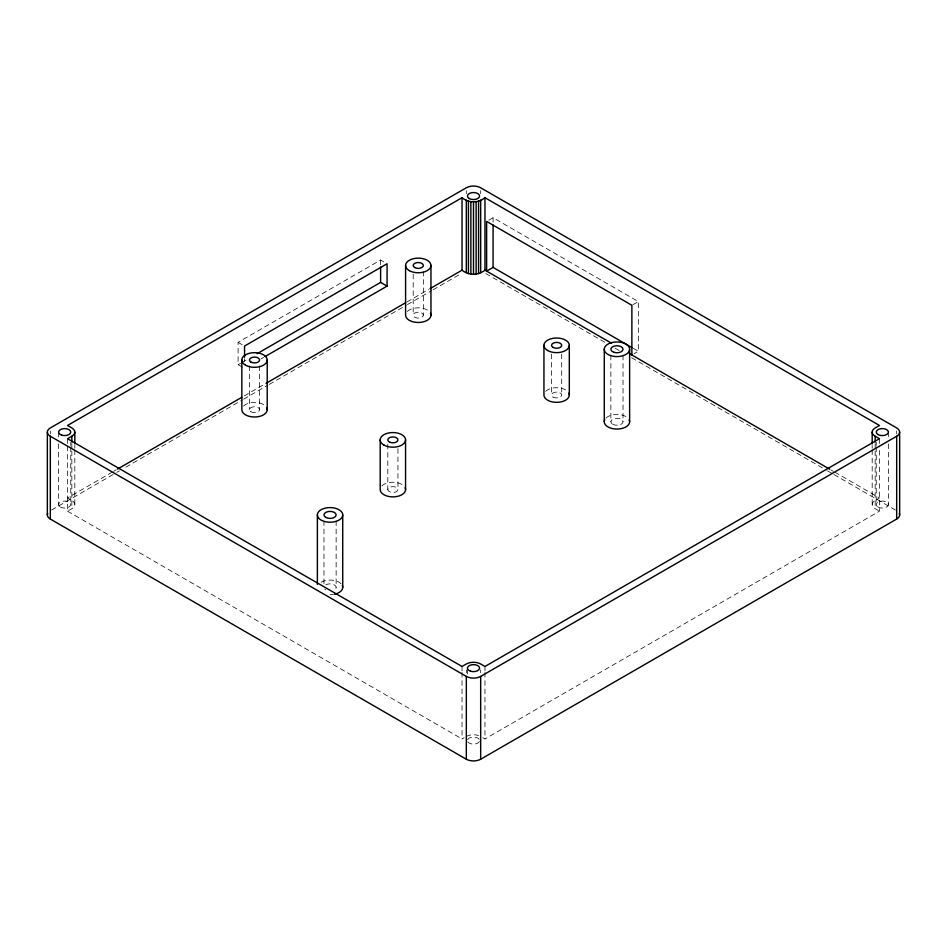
<?xml version="1.0" encoding="UTF-8"?>
<svg xmlns="http://www.w3.org/2000/svg" width="947" height="947" viewBox="0 0 947 947"><rect width="100%" height="100%" fill="white"/><g stroke="black" fill="none" stroke-linecap="round" stroke-linejoin="round"><path stroke-width="0.71" stroke-dasharray="4.74 3.55" d="M242.396 367.164L238.099 364.678L238.099 342.317L380.611 260.034L384.92 262.52M238.099 364.678L240.645 363.21M241.911 362.464L247.001 359.529M488.782 220.189L493.079 217.703L638.325 301.56L638.325 351.254L634.017 353.74M261.1 358.854L263.645 357.386M112.362 472.056L67.533 497.933L71.842 500.418A10.145 5.86 0 0 1 71.842 508.705L67.533 511.179L67.533 446.108M113.64 471.31L116.209 469.83M244.29 395.882L264.781 384.056M406.95 301.975L428.719 289.403M51.6 510.031L115.605 473.086M116.883 472.34L119.44 470.86M125.844 467.167L242.325 399.918M243.604 399.184L267.93 385.133M269.208 384.399L406.168 305.325M407.447 304.591L431.773 290.54M433.051 289.806L461.213 273.541M632.951 304.674L638.325 301.56M67.533 511.179L462.029 738.944L464.172 737.701M482.828 737.701L484.971 738.944L879.467 511.179L879.467 446.108M633.223 348.318L638.325 351.254M830.969 469.937L833.514 471.405M834.792 472.139L879.467 497.933L875.158 500.418A10.145 5.86 0 0 0 875.158 508.705L879.467 511.179M485.787 273.541L606.116 343.015M615.077 348.188L621.481 351.882M631.72 357.788L826.281 470.126M827.56 470.86L832.673 473.82M833.964 474.554L895.4 510.031M238.099 342.317L244.551 346.034M896.679 430.909L896.679 433.868M888.416 432.092L888.416 437.999M888.416 443.918L888.416 504.562M879.467 438.71L879.467 444.628M876.247 442.438L876.247 445.398M876.247 446.877L876.247 504.562M875.158 443.622L875.158 449.541M875.158 451.021L875.158 508.705M872.187 445.398L872.187 448.357M872.187 449.837L872.187 504.562M623.031 355.184L623.031 421.735M610.862 355.184L610.862 421.735M561.701 354.107L561.701 395.029M551.556 354.107L551.556 395.029M493.079 217.703L493.079 222.095M484.971 666.475L484.971 670.902M484.971 672.382L484.971 738.944M480.674 190.726L480.674 193.685M480.674 669.908L480.674 672.855M467.416 669.612L467.416 674.039M466.326 190.726L466.326 193.685M466.326 669.908L466.326 672.855M462.029 666.475L462.029 670.902M462.029 672.382L462.029 738.944M423.345 271.304L423.345 315.15A5.066 2.924 0 0 1 415.733 317.683A5.066 2.924 0 0 1 415.733 312.617A5.066 2.924 0 0 1 423.345 315.15M413.2 274.228L413.2 315.15M397.953 448.641L397.953 489.563A5.066 2.924 0 0 1 390.342 492.109A5.066 2.924 0 0 1 390.342 487.03A5.066 2.924 0 0 1 397.953 489.563M387.808 444.261L387.808 489.563M380.611 260.034L380.611 265.622M336.138 520.826L336.138 587.377M323.969 520.826L323.969 584.417M259.596 365.838L259.596 409.684M249.452 365.838L249.452 409.684M244.551 358.617L244.551 361.411M74.813 445.398L74.813 448.357M74.813 449.837L74.813 504.562M71.842 443.622L71.842 449.541M71.842 451.021L71.842 508.705M70.753 442.438L70.753 445.398M70.753 446.877L70.753 504.562M67.533 438.71L67.533 444.628M58.584 432.092L58.584 437.999M58.584 443.918L58.584 504.562M50.321 430.909L50.321 433.868M243.545 406.026A12.678 7.316 0 0 1 265.503 406.026M545.65 391.371A12.678 7.316 0 0 1 565.596 389.856M333.332 594.444A12.678 7.316 0 0 1 330.053 594.704M321.08 582.204A12.678 7.316 0 0 1 341.027 583.719M325.744 584.891A6.084 3.516 0 0 1 334.35 584.891A6.084 3.516 0 0 1 334.35 589.863M325.744 589.863A6.084 3.516 0 0 1 324.774 589.141M479.383 741.501A6.084 3.516 0 0 1 473.5 744.105A6.084 3.516 0 0 1 467.617 741.501M467.617 739.69A6.084 3.516 0 0 1 473.5 737.086A6.084 3.516 0 0 1 479.383 739.69M466.326 736.458A10.145 5.86 0 0 1 478.566 735.523M381.901 485.906A12.678 7.316 0 0 1 403.86 485.906M407.293 311.492A12.678 7.316 0 0 1 429.251 311.492M605.973 418.077A12.678 7.316 0 0 1 625.92 416.562M553.048 397.101A5.066 2.924 0 0 0 561.524 395.787A5.066 2.924 0 0 0 555.321 392.2A5.066 2.924 0 0 0 553.048 397.101M250.931 411.756A5.066 2.924 0 0 0 259.419 410.442A5.066 2.924 0 0 0 253.216 406.855A5.066 2.924 0 0 0 250.931 411.756M878.035 507.047A6.084 3.516 0 0 0 888.215 505.473A6.084 3.516 0 0 0 880.757 501.164A6.084 3.516 0 0 0 878.035 507.047M60.359 507.047A6.084 3.516 0 0 0 70.54 505.473A6.084 3.516 0 0 0 63.094 501.164A6.084 3.516 0 0 0 60.359 507.047M612.65 424.22A6.084 3.516 0 0 0 622.83 422.646A6.084 3.516 0 0 0 615.372 418.349A6.084 3.516 0 0 0 612.65 424.22"/><path stroke-width="1.42" d="M875.158 442.142L875.158 436.236A10.145 5.86 0 0 1 875.158 427.949L879.467 425.463L484.971 197.71C478.389 203.167 468.611 203.167 462.029 197.71L67.533 425.463L71.842 427.949A10.145 5.86 0 0 1 71.842 436.236L71.842 442.142M71.842 436.236L67.533 438.71L462.029 666.475L466.326 663.989A10.145 5.86 0 0 1 480.674 663.989L484.971 666.475L879.467 438.71L875.158 436.236M257.182 353.657L380.611 282.395L387.074 286.124L387.074 263.751L244.551 346.034L244.551 357.22M264.911 356.652L387.074 286.124M117.487 469.096L241.722 397.361M266.06 383.31L405.671 302.709M430.009 288.657L462.029 270.179C468.611 275.636 478.389 275.636 484.971 270.179L611.49 343.216M631.957 347.585L493.079 267.397L486.628 271.126L486.628 221.432L631.874 305.289L631.874 354.983M50.321 436.236L466.326 676.407A10.145 5.86 0 0 0 480.674 676.407L896.679 436.236A10.145 5.86 0 0 0 896.679 427.949L480.674 187.766A10.145 5.86 0 0 0 466.326 187.766L50.321 427.949A10.145 5.86 0 0 0 50.321 436.236L50.321 519.051L466.326 759.234A10.145 5.86 0 0 0 480.674 759.234L896.679 519.051A10.145 5.86 0 0 0 899.307 513.392M629.317 353.515L829.69 469.191M899.65 432.092L899.65 514.908M896.679 436.236L896.679 519.051M872.187 432.092L872.187 443.918M629.625 349.265A12.678 7.316 0 0 1 610.614 355.61A12.678 7.316 0 0 1 610.614 342.932A12.678 7.316 0 0 1 629.625 349.265L629.625 421.735M604.269 349.265L604.269 421.735M569.313 345.335L569.313 395.029M543.945 345.335L543.945 395.029A12.678 7.316 0 0 0 558.28 402.286A12.678 7.316 0 0 0 568.875 393.135M493.079 225.019L493.079 267.397M484.971 197.71L484.971 270.179M480.674 200.196L480.674 272.665M480.674 676.407L480.674 759.234M478.566 201.119L478.566 273.588M476.128 201.711L476.128 274.18M473.5 201.912L473.5 274.381M470.872 201.711L470.872 274.18M468.434 201.119L468.434 273.588M466.326 200.196L466.326 272.665M466.326 676.407L466.326 759.234M462.029 197.71L462.029 270.179M430.956 265.456L430.956 315.15M405.588 265.456L405.588 315.15A12.678 7.316 0 0 0 419.923 322.406A12.678 7.316 0 0 0 430.518 313.256M405.565 439.87L405.565 489.563M380.611 267.018L380.611 282.395M380.197 439.87L380.197 489.563A12.678 7.316 0 0 0 394.532 496.82A12.678 7.316 0 0 0 405.127 487.669M342.731 514.908A12.678 7.316 0 0 1 323.708 521.252A12.678 7.316 0 0 1 323.708 508.575A12.678 7.316 0 0 1 342.731 514.908L342.731 587.377M317.375 514.908L317.375 584.417M267.208 359.99L267.208 409.684M241.84 359.99L241.84 409.684A12.678 7.316 0 0 0 256.175 416.94A12.678 7.316 0 0 0 266.77 407.79M74.813 432.092L74.813 443.918M47.35 432.092L47.35 514.908M50.321 519.051A10.145 5.86 0 0 1 47.693 513.392M342.293 585.483A12.678 7.316 0 0 1 334.386 594.254M629.199 419.841A12.678 7.316 0 0 1 616.947 429.062A12.678 7.316 0 0 1 604.707 419.841M553.048 347.407A5.066 2.924 0 0 0 561.524 346.093A5.066 2.924 0 0 0 555.321 342.506A5.066 2.924 0 0 0 553.048 347.407M245.557 365.175A12.678 7.316 0 0 0 266.77 361.884A12.678 7.316 0 0 0 251.239 352.923A12.678 7.316 0 0 0 245.557 365.175M469.191 198.539A6.084 3.516 0 0 0 479.383 196.964A6.084 3.516 0 0 0 471.926 192.655A6.084 3.516 0 0 0 469.191 198.539M547.662 350.508A12.678 7.316 0 0 0 568.875 347.229A12.678 7.316 0 0 0 553.344 338.268A12.678 7.316 0 0 0 547.662 350.508M250.931 362.062A5.066 2.924 0 0 0 259.419 360.748A5.066 2.924 0 0 0 253.216 357.161A5.066 2.924 0 0 0 250.931 362.062M878.035 434.578A6.084 3.516 0 0 0 888.215 433.004A6.084 3.516 0 0 0 880.757 428.695A6.084 3.516 0 0 0 878.035 434.578M325.744 517.393A6.084 3.516 0 0 0 335.925 515.819A6.084 3.516 0 0 0 328.479 511.51A6.084 3.516 0 0 0 325.744 517.393M61.626 435.135A6.084 3.516 0 0 0 70.753 432.092A6.084 3.516 0 0 0 61.626 429.05A6.084 3.516 0 0 0 61.626 435.135M470.458 671.174A6.084 3.516 0 0 0 479.584 668.132A6.084 3.516 0 0 0 470.458 665.09A6.084 3.516 0 0 0 470.458 671.174M390.342 442.415A5.066 2.924 0 0 0 397.953 439.87A5.066 2.924 0 0 0 390.342 437.336A5.066 2.924 0 0 0 390.342 442.415M383.914 445.054A12.678 7.316 0 0 0 405.127 441.764A12.678 7.316 0 0 0 389.596 432.803A12.678 7.316 0 0 0 383.914 445.054M409.305 270.629A12.678 7.316 0 0 0 430.518 267.35A12.678 7.316 0 0 0 414.987 258.389A12.678 7.316 0 0 0 409.305 270.629M414.679 267.528A5.066 2.924 0 0 0 423.167 266.214A5.066 2.924 0 0 0 416.964 262.627A5.066 2.924 0 0 0 414.679 267.528M613.905 352.308A6.084 3.516 0 0 0 623.031 349.265A6.084 3.516 0 0 0 613.905 346.223A6.084 3.516 0 0 0 613.905 352.308"/></g></svg>
